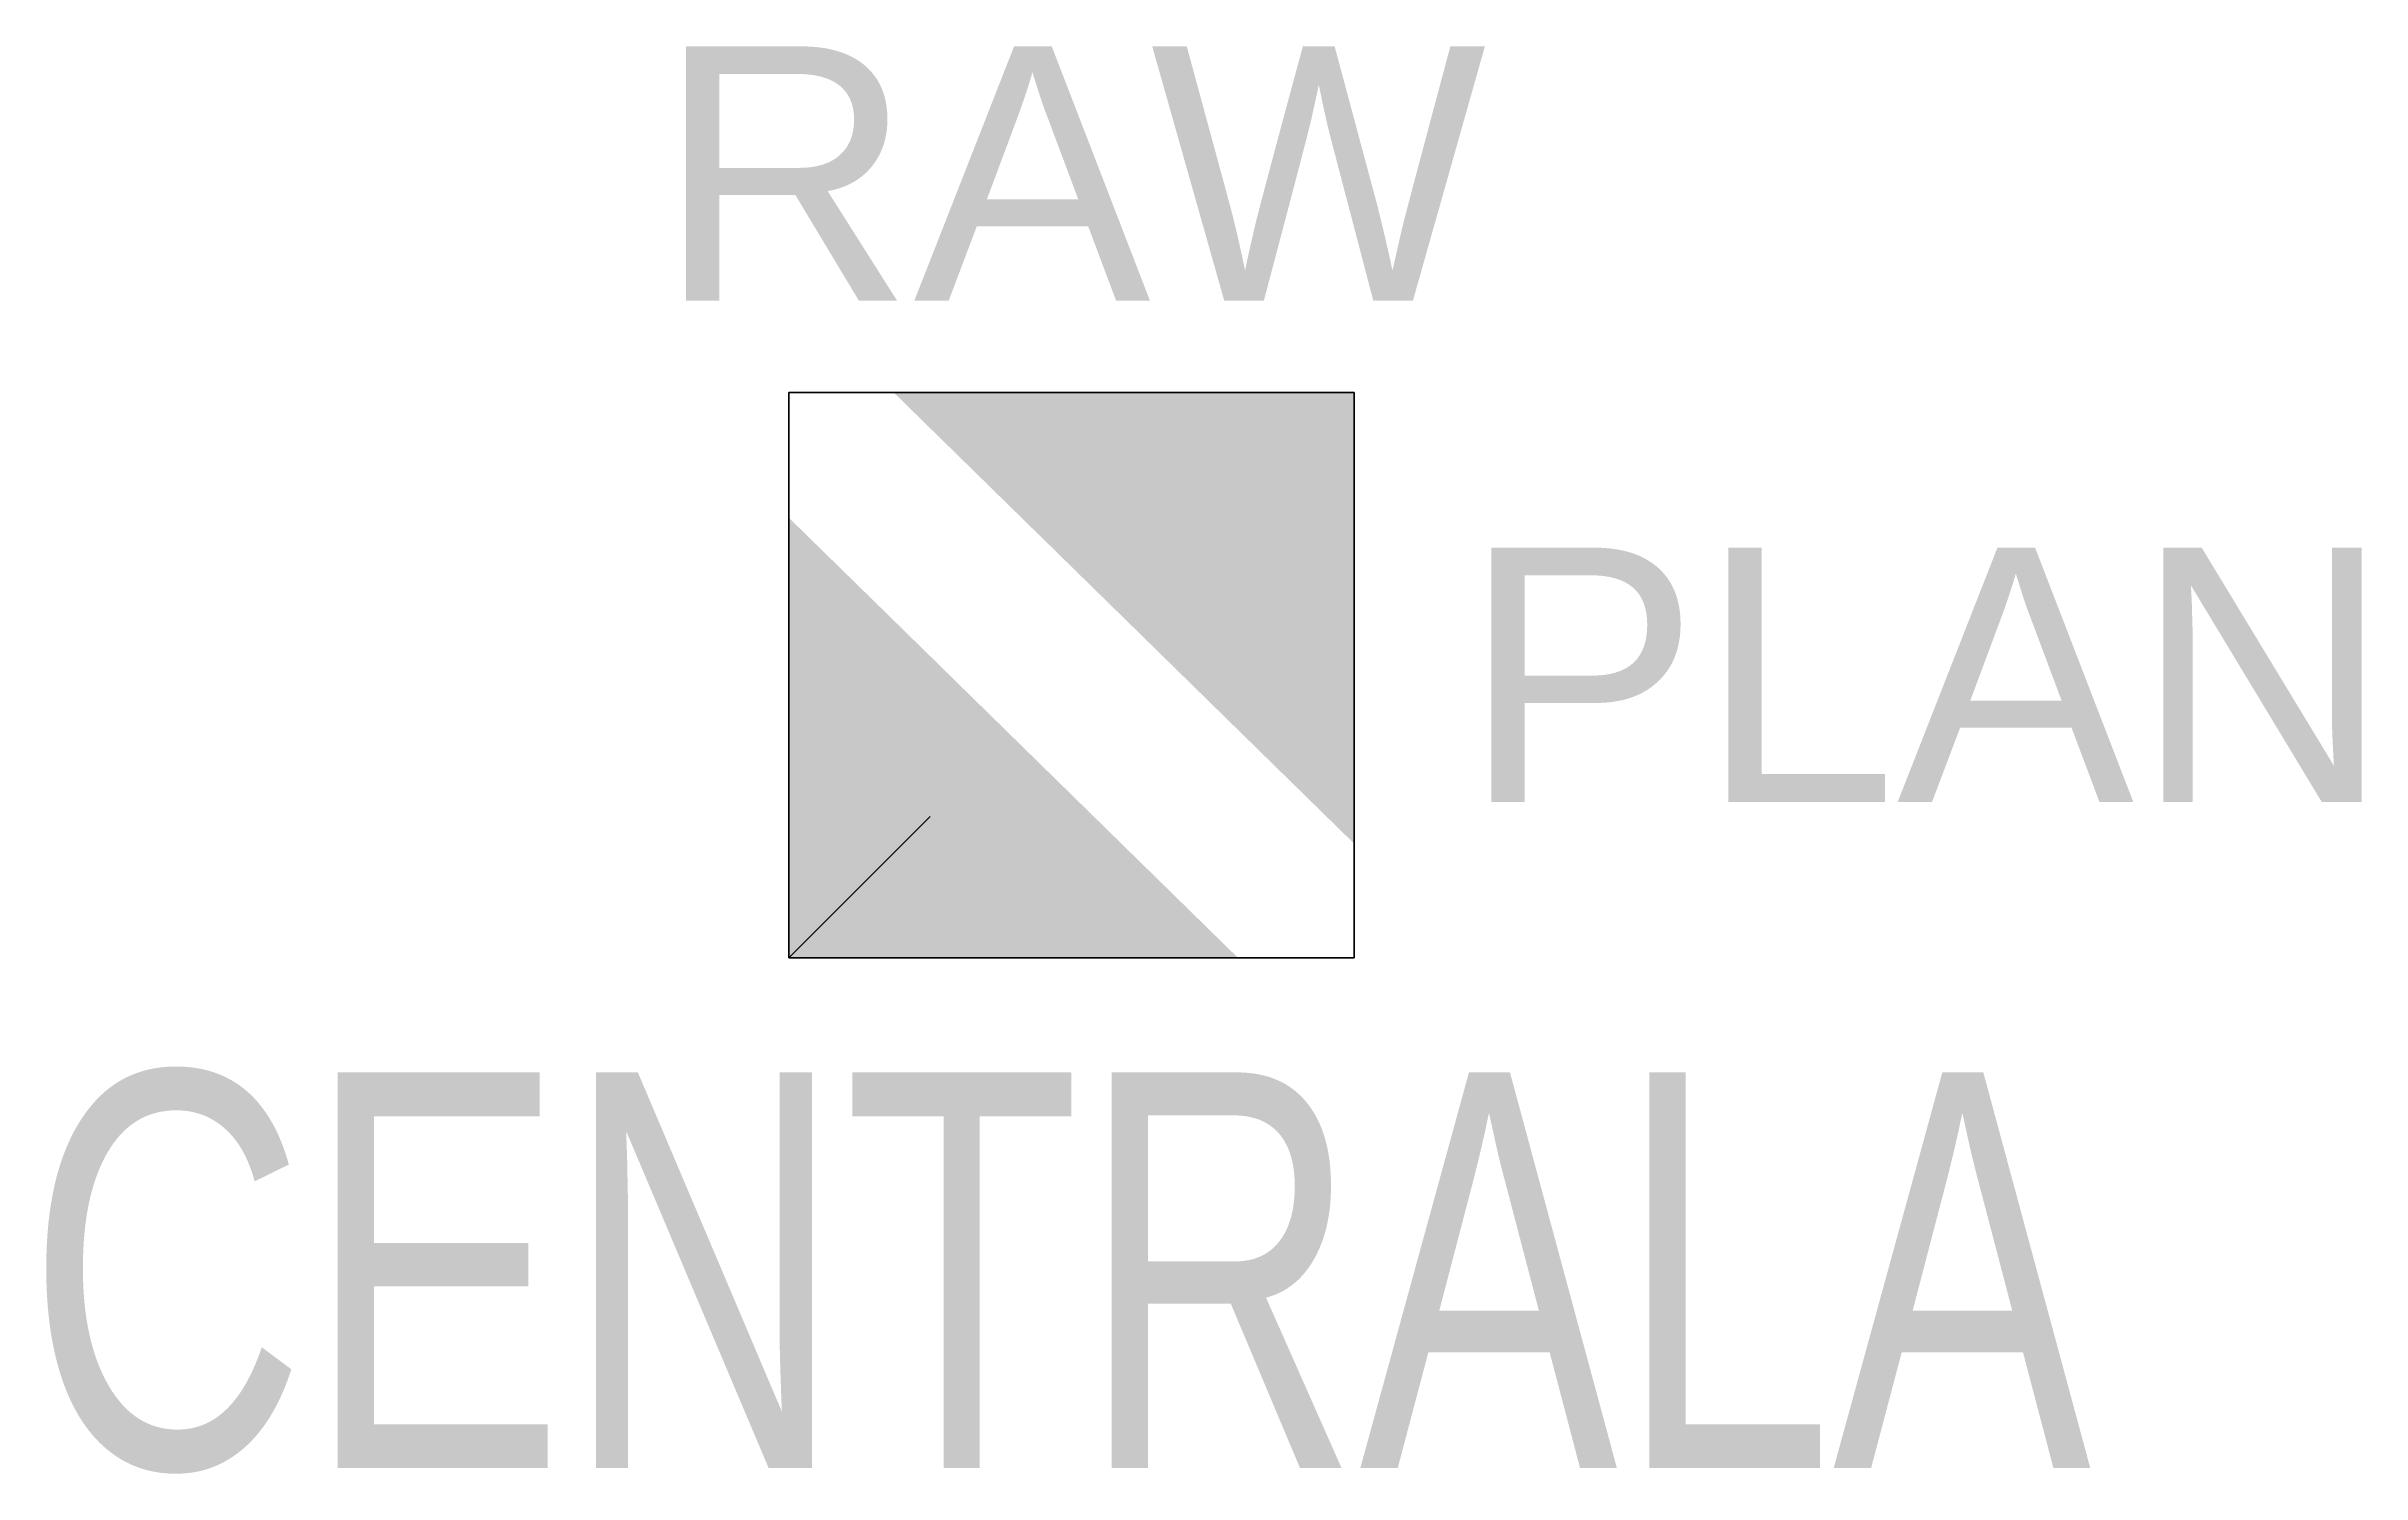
# Model space of a CAD drawing. Header units: millimetres. Extents: x -725 to 913, y -565 to 445.
import ezdxf
from ezdxf.enums import TextEntityAlignment as Align

# ---------------------------------------------------------------- set-up
doc = ezdxf.new("R2010")
doc.units = ezdxf.units.MM
doc.header["$LTSCALE"] = 0.25
doc.header["$PDMODE"] = 1
doc.styles.add('opis_czujki', font='arial.ttf')
doc.styles.add('opis_czujki_2', font='arial.ttf')
doc.styles.get("Standard").update_dxf_attribs({"font": 'PM_SMPLX.shx'})

msp = doc.modelspace()

# ---------------------------------------------------------------- linework, layer by layer
at = {"lineweight": 40}
for p, q in [((-200, -200), (-200, 200)), ((-200, 200), (200, 200)), ((-200, -200), (-200, 200)), ((-200, 200), (200, 200)), ((200, 200), (200, -200)), ((200, 200), (200, -200)), ((200, -200), (-200, -200)), ((200, -200), (-200, -200))]:
    msp.add_line(p, q, dxfattribs=at)
msp.add_line((-200, -200), (-100, -100))
at = {"color": 6}
for p in [(200, 400), (-89.4, 227)]:
    msp.add_point(p, dxfattribs=at)
at = {"linetype": 'Continuous'}
for points in [[(117.7, -38.7), (-125.8, 200), (117.7, 200)], [(117.7, -38.7), (117.7, 200), (200, -119.3)], [(200, -119.3), (117.7, 200), (200, 200)], [(-200, -199.9), (-200, 111.4), (-199.7, -199.9)], [(-199.7, -199.9), (-200, 111.4), (-199.7, 111.1)], [(-199.7, -200), (-199.7, 111.1), (-125.8, -200)], [(-125.8, -200), (-199.7, 111.1), (-125.8, 38.7)], [(-125.8, -200), (-125.8, 38.7), (117.7, -200)]]:
    msp.add_solid(points, dxfattribs=at)

# ---------------------------------------------------------------- texts
at = {"lineweight": -2}
msp.add_text('RobMac', height=0.06, dxfattribs=at).set_placement((-200, -200))
msp.add_text('RobMac', height=0.06, dxfattribs=at).set_placement((-200, -200))
at = {"style": 'opis_czujki_2', "flags": 9}
msp.add_attdef('RAW', text='XX', height=180, dxfattribs=at).set_placement((0, 354.9), align=Align.MIDDLE_CENTER)
msp.add_attdef('PLAN', (276.4, -89.8), 'xx', height=180, dxfattribs=at)
at = {"style": 'opis_czujki', "width": 0.7, "flags": 8}
msp.add_attdef('CENTRALA', text='xx', height=280, dxfattribs=at).set_placement((-9, -421.1), align=Align.MIDDLE_CENTER)

doc.saveas('drawing.dxf')
